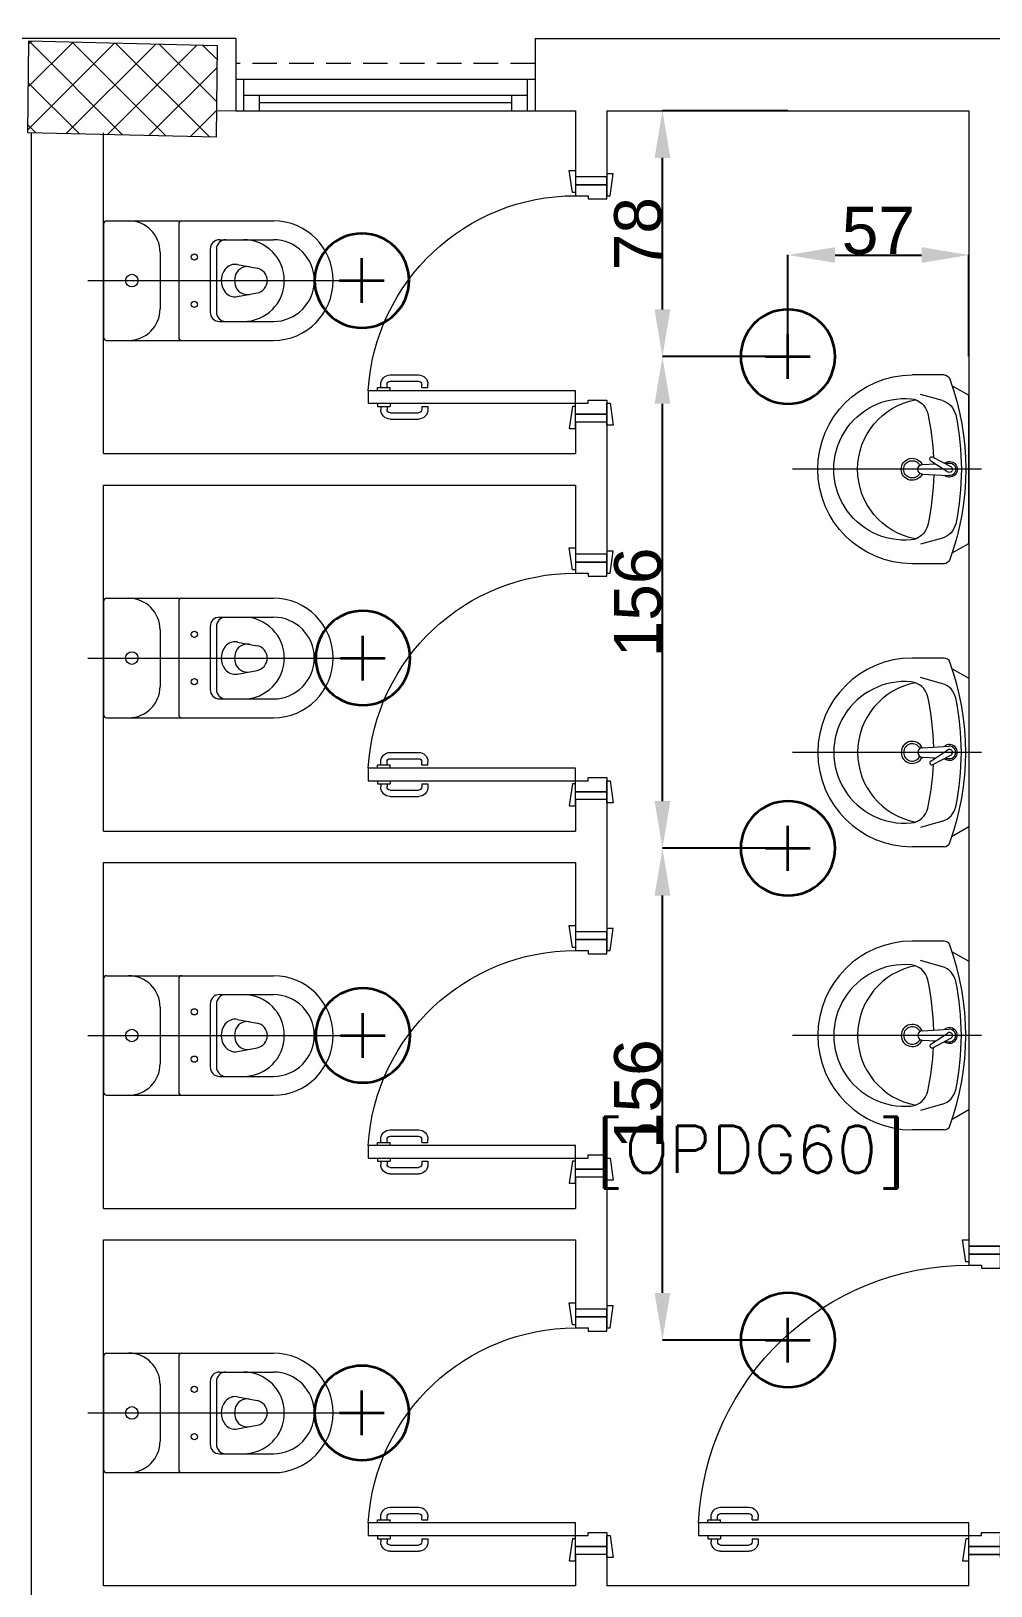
# Model space of a CAD drawing. Header units: inches. Extents: x -12418 to 57169, y -29325 to 19878.
# Drawn here: x 5228 to 8278, y 3883 to 8826 of the extents above; entities that cross this region are included whole.
import ezdxf
from ezdxf.enums import TextEntityAlignment as Align

# ---------------------------------------------------------------- set-up
doc = ezdxf.new("R2010")
doc.units = ezdxf.units.IN
doc.header["$LTSCALE"] = 25
doc.header["$MEASUREMENT"] = 0
doc.header["$PDMODE"] = 3
doc.linetypes.add('00-Ground Floor$0$HIDDEN2', pattern=[0.1875, 0.125, -0.0625])
doc.layers.get('0').update_dxf_attribs({"color": 8})
doc.layers.get('Defpoints').update_dxf_attribs({"color": 8})
for name, color, linetype, lineweight in [('00-Ground Floor$0$72_EGR_BASE_TEXT', 252, 'Continuous', 5), ('00-Ground Floor$0$Aluminum', 251, 'Continuous', 5), ('00-Ground Floor$0$C-HYDR-CTCH', 251, 'Continuous', 5), ('00-Ground Floor$0$Hatch', 254, 'Continuous', 5), ('00-Ground Floor$0$Proj', 251, 'Continuous', 5), ('00-Ground Floor$0$SANIT', 250, 'Continuous', 5), ('00-Ground Floor$0$Walls', 251, 'Continuous', 5), ('00-Ground Floor$0$Wooden Joinery', 251, 'Continuous', 5), ('E-DIM', 6, 'Continuous', 18), ('E-LITE-CIRC-NUMB', 6, 'Continuous', 25), ('E-LITE-CLNG @ 100', 150, 'Continuous', 35), ('E-LITE-CTRL', 6, 'Continuous', 25)]:
    doc.layers.add(name, color=color, linetype=linetype, lineweight=lineweight)
doc.styles.add('00-Ground Floor$0$SIMPLEX', font='SIMPLEX.shx', dxfattribs={"height": 150})
doc.styles.add('DC_Simplex', font='SIMPLEX.shx', dxfattribs={"width": 0.7})
doc.styles.get("Standard").update_dxf_attribs({"font": 'arial.ttf'})
doc.dimstyles.get("Standard").update_dxf_attribs({"dimtxt": 150, "dimasz": 150, "dimexe": 0.18, "dimexo": 0.0625, "dimgap": 1, "dimtad": 1, "dimdec": 0, "dimlfac": 0.1, "dimzin": 0, "dimdsep": 46, "dimtxsty": 'Standard', "dimcen": 0.09, "dimclrd": 256, "dimclrt": 7, "dimadec": 0, "dimazin": 0, "dimtfac": 1, "dimtdec": 0, "dimtofl": 0, "dimtmove": 0, "dimatfit": 3, "dimfxl": 1, "dimtolj": 1, "dimtzin": 0, "dimarcsym": 0})

# ---------------------------------------------------------------- blocks, each defined once
blk = doc.blocks.new('00-Ground Floor$0$A$C72370EFE')
at = {"layer": '00-Ground Floor$0$Wooden Joinery'}
for p, q in [((-0.01, -0.04), (-0.02, -0.04)), ((-0.01, -0.03), (-0.01, -0.07)), ((0, -0.03), (-0.01, -0.03)), ((0.04, -0.03), (0.05, -0.03)), ((0.05, -0.03), (0.05, -0.07)), ((0.05, -0.04), (0.06, -0.04)), ((-0.05, -0.07), (-0.05, -0.16)), ((-0.03, -0.07), (-0.03, -0.16)), ((-0.01, -0.06), (-0.02, -0.06)), ((0, -0.07), (-0.01, -0.07)), ((0.04, -0.07), (0.05, -0.07)), ((0.05, -0.06), (0.06, -0.06)), ((0.07, -0.07), (0.07, -0.16)), ((0.09, -0.07), (0.09, -0.16)), ((-0.01, -0.17), (-0.02, -0.17)), ((-0.01, -0.19), (-0.02, -0.19)), ((-0.01, -0.17), (-0.01, -0.19)), ((0.05, -0.17), (0.06, -0.17)), ((0.05, -0.17), (0.05, -0.19)), ((0.05, -0.19), (0.06, -0.19))]:
    blk.add_line(p, q, dxfattribs=at)
for centre, radius, start, end in [((-0.02, -0.07), 0.03, 90, 180), ((0.06, -0.07), 0.03, 0, 90), ((-0.02, -0.07), 0.01, 90, 180), ((0.06, -0.07), 0.01, 0, 90), ((-0.02, -0.16), 0.03, 180, 270), ((-0.02, -0.16), 0.01, 180, 270), ((0.06, -0.16), 0.01, 270, 0), ((0.06, -0.16), 0.03, 270, 0)]:
    blk.add_arc(centre, radius, start, end, dxfattribs=at)
blk = doc.blocks.new('00-Ground Floor$0$A$C5DAD61B4')
at = {"layer": '00-Ground Floor$0$Wooden Joinery'}
for points in [[(80, 959.1), (80, 969.1), (10, 979.1), (10, 959.1)], [(940, 959.1), (940, 969.1), (1010, 979.1), (1010, 959.1)], [(70, 859.1), (70, 849.1), (0, 839.1), (0, 859.1)], [(120, 859.1), (120, 0), (80, 0), (80, 859.1)], [(950, 859.1), (950, 849.1), (1020, 839.1), (1020, 859.1)]]:
    blk.add_lwpolyline(points, close=True, dxfattribs=at)
for points in [[(45, 859.1), (45, 959.1), (20, 959.1), (20, 859.1), (45, 859.1)], [(45, 859.1), (80, 859.1), (80, 899.1), (90, 899.1), (90, 959.1), (45, 959.1), (45, 859.1)], [(975, 859.1), (940, 859.1), (940, 899.1), (930, 899.1), (930, 959.1), (975, 959.1), (975, 859.1)], [(975, 859.1), (975, 959.1), (1000, 959.1), (1000, 859.1), (975, 859.1)]]:
    blk.add_lwpolyline(points, dxfattribs=at)
blk.add_arc((80, 859.1), 860, 272.666, 0, dxfattribs=at)
at = {"layer": '00-Ground Floor$0$Wooden Joinery', "xscale": 999.9999999998854, "yscale": 999.9999999998854, "zscale": 999.9999999998854, "rotation": 180}
blk.add_blockref('00-Ground Floor$0$A$C72370EFE', (120, 0), dxfattribs=at)
blk = doc.blocks.new('00-Ground Floor$0$A$C268A7CF0')
at = {"layer": '00-Ground Floor$0$Wooden Joinery'}
for points in [[(80, 758.8), (80, 768.8), (10, 778.8), (10, 758.8)], [(740, 758.8), (740, 768.8), (810, 778.8), (810, 758.8)], [(70, 658.8), (70, 648.8), (0, 638.8), (0, 658.8)], [(120, 658.8), (120, 0), (80, 0), (80, 658.8)], [(750, 658.8), (750, 648.8), (820, 638.8), (820, 658.8)]]:
    blk.add_lwpolyline(points, close=True, dxfattribs=at)
for points in [[(45, 658.8), (45, 758.8), (20, 758.8), (20, 658.8), (45, 658.8)], [(45, 658.8), (80, 658.8), (80, 698.8), (90, 698.8), (90, 758.8), (45, 758.8), (45, 658.8)], [(775, 658.8), (740, 658.8), (740, 698.8), (730, 698.8), (730, 758.8), (775, 758.8), (775, 658.8)], [(775, 658.8), (775, 758.8), (800, 758.8), (800, 658.8), (775, 658.8)]]:
    blk.add_lwpolyline(points, dxfattribs=at)
blk.add_arc((80, 658.8), 660, 273.4748, 0, dxfattribs=at)
at = {"layer": '00-Ground Floor$0$Wooden Joinery', "xscale": 999.9999999998854, "yscale": 999.9999999998854, "zscale": 999.9999999998854, "rotation": 180}
blk.add_blockref('00-Ground Floor$0$A$C72370EFE', (120, 0), dxfattribs=at)
blk = doc.blocks.new('00-Ground Floor$0$WC manta')
at = {"layer": '00-Ground Floor$0$SANIT'}
for p, q in [((-0.13, 0.18), (-0.13, -0.18)), ((-0.12, 0.19), (0.41, 0.19)), ((0.109, 0.18), (0.109, -0.18)), ((0.209, 0.1), (0.209, -0.1)), ((0.229, 0.1), (0.229, -0.1)), ((0.239, 0.13), (0.41, 0.13)), ((0.05, 0.09), (0.05, -0.09)), ((0.2955, 0.051), (0.3581, 0.0393)), ((-0.18, 0), (0.65, 0)), ((0.2955, -0.051), (0.3581, -0.0393)), ((0.239, -0.13), (0.41, -0.13)), ((-0.12, -0.19), (0.41, -0.19))]:
    blk.add_line(p, q, dxfattribs=at)
for centre, radius in [((0.159, 0.0752), 0.01), ((-0.04, 0), 0.02), ((0.159, -0.0753), 0.01)]:
    blk.add_circle(centre, radius, dxfattribs=at)
for centre, radius, start, end in [((-0.12, 0.18), 0.01, 90, 180), ((-0.05, 0.09), 0.1, 0, 90), ((0.119, 0.18), 0.01, 90, 180), ((0.41, 0), 0.19, 270, 90), ((0.239, 0.1), 0.03, 90, 180), ((0.259, 0.1), 0.03, 90, 180), ((0.3147, 0), 0.13, 270, 90), ((0.41, 0), 0.13, 270, 90), ((0.2882, 0.0117), 0.04, 79.4289, 141.525), ((0.3029, 0), 0.0588, 141.525, 218.475), ((0.3454, 0), 0.0588, 166.4176, 193.5824), ((0.3271, 0.0044), 0.04, 79.4289, 166.4176), ((0.3507, 0), 0.04, 280.5711, 79.4289), ((0.2882, -0.0117), 0.04, 218.475, 280.5711), ((0.3271, -0.0044), 0.04, 193.5824, 280.5711), ((-0.05, -0.09), 0.1, 270, 0), ((0.239, -0.1), 0.03, 180, 270), ((0.259, -0.1), 0.03, 180, 270), ((-0.12, -0.18), 0.01, 180, 270), ((0.119, -0.18), 0.01, 180, 270)]:
    blk.add_arc(centre, radius, start, end, dxfattribs=at)
blk = doc.blocks.new('00-Ground Floor$0$lav-manta 60')
at = {"layer": '00-Ground Floor$0$SANIT'}
for p, q in [((-0.2658, -0.0529), (-0.2358, 0)), ((-0.2358, 0), (0.2358, 0)), ((0, 0.04), (0, -0.56)), ((0.2658, -0.0529), (0.2358, 0)), ((-0.3, -0.0789), (-0.3, -0.18)), ((-0.2185, -0.0841), (-0.2383, -0.1537)), ((-0.015, -0.1473), (-0.0199, -0.064)), ((0.0274, -0.121), (-0.0078, -0.0673)), ((0.0389, -0.1142), (0.0087, -0.0575)), ((0.0191, -0.077), (0.0199, -0.064)), ((0.2185, -0.0841), (0.2383, -0.1537)), ((0.3, -0.0789), (0.3, -0.18)), ((0.015, -0.1473), (0.0174, -0.1057))]:
    blk.add_line(p, q, dxfattribs=at)
for centre, radius, start, end in [((0, -0.8557), 0.8457, 70.1771, 109.8229), ((-0.1608, -0.1006), 0.06, 101.8086, 164.0794), ((0, -0.8696), 0.8457, 78.1914, 101.8086), ((0, -0.0617), 0.025, 320.7474, 220.368), ((0, -0.0617), 0.02, 353.2671, 186.682), ((0.1608, -0.1006), 0.06, 15.9206, 78.1914), ((-0.28, -0.0789), 0.02, 109.8229, 180), ((0, -0.0617), 0.00966, 25.4127, 215.9577), ((0.28, -0.0789), 0.02, 0, 70.1771), ((-0.1645, -0.189), 0.06, 102.0883, 174.8142), ((0, -0.9572), 0.8457, 91.1572, 102.0883), ((0, -0.1473), 0.015, 180, 0), ((0, -0.9572), 0.8457, 88.5486, 88.844), ((0.0332, -0.1176), 0.00666, 210.6852, 30.6852), ((0, -0.9572), 0.8457, 77.9117, 87.4274), ((0.1645, -0.189), 0.06, 5.1858, 77.9117), ((0, -0.18), 0.3, 180, 0), ((0, -0.2039), 0.2252, 174.8142, 5.1858), ((0, -0.1282), 0.2252, 190.6097, 349.3903), ((0, -0.18), 0.035, 115.3106, 64.6894), ((0, -0.18), 0.0275, 117.1496, 62.8504)]:
    blk.add_arc(centre, radius, start, end, dxfattribs=at)
blk = doc.blocks.new('00-Ground Floor')
at = {"layer": '00-Ground Floor$0$Hatch'}
h = blk.add_hatch(dxfattribs=at)
h.set_pattern_fill('ANSI37', color=256, scale=30)
h.set_pattern_definition([(45, (-1981.42, -13099.68), (-67.35192, 67.35192), []), (135, (-1981.42, -13099.68), (-67.35192, -67.35192), [])])
h.paths.add_polyline_path([(48971.2, 8818.2), (48367.3, 8810.1), (48371.2, 8521.7), (48975.1, 8529.8)])
h.paths.add_polyline_path([(41810.5, 8810.5), (41227, 8805), (41207, 8513.7), (41790.5, 8519.1)])
h.paths.add_polyline_path([(27433.5, 8803.1), (26834.4, 8799), (26828.7, 8506), (27427.8, 8510)])
h.paths.add_polyline_path([(34618.7, 8805.3), (34017.5, 8797.8), (34009.3, 8512.1), (34610.5, 8519.6)])
h.paths.add_polyline_path([(20214.3, 8812.4), (19607.8, 8790.5), (19622.4, 8498), (20228.8, 8519.8)])
h.paths.add_polyline_path([(13477.7, 8802), (12255.7, 8825.9), (12249.3, 8529.8), (13471.3, 8505.8)])
h.paths.add_polyline_path([(13491.8, 1601.9), (12276.8, 1586.2), (12263.3, 1293.7), (13478.3, 1309.4)])
h.paths.add_polyline_path([(13465.7, -5591.3), (12262.6, -5607.3), (12256.9, -5900.3), (13460, -5884.3)])
h.paths.add_polyline_path([(13484.2, -12790), (12287.5, -12801.4), (12290.4, -13095.9), (13487, -13084.4)])
h.paths.add_polyline_path([(5849.2, -12787.9), (5245.6, -12791.6), (5256.3, -13077.1), (5859.8, -13073.4)])
h.paths.add_polyline_path([(5833.8, -5589.9), (5236.9, -5588.3), (5236.8, -5889.5), (5833.6, -5891)])
h.paths.add_polyline_path([(5843.6, 1599.7), (5224.3, 1600.9), (5213.7, 1298), (5833, 1296.7)])
h.paths.add_polyline_path([(5820.3, 8779.1), (5219.7, 8793.5), (5216, 8503.9), (5816.7, 8489.4)])
h.paths.add_polyline_path([(-1378.8, 8777.2), (-1981.4, 8799.9), (-1979.5, 8511.6), (-1376.9, 8488.9)])
h.paths.add_polyline_path([(-1371.1, -5601.1), (-1973.1, -5608.1), (-1969.7, -5899.7), (-1367.7, -5892.7)])
h.paths.add_polyline_path([(-1353.5, -12795.7), (-1951.9, -12796.7), (-1947.1, -13097.4), (-1348.7, -13096.4)])
h.paths.add_polyline_path([(20233.2, -12782.5), (19627.5, -12795.4), (19633.2, -13096.6), (20238.9, -13083.7)])
h.paths.add_polyline_path([(20226.6, -5590), (19632.3, -5607.6), (19634.4, -5904.1), (20228.7, -5886.6)])
h.paths.add_polyline_path([(20217.9, 1618), (19619, 1610.4), (19623, 1310.2), (20221.9, 1317.9)])
h.paths.add_polyline_path([(27418.3, 1602.8), (26816.3, 1607.5), (26820.6, 1315.3), (27422.5, 1310.7)])
h.paths.add_polyline_path([(27422, -5579.9), (26818.1, -5597.5), (26831.6, -5897.5), (27431.7, -5876.5)])
h.paths.add_polyline_path([(27438.1, -12795.9), (26834.3, -12789.3), (26831.9, -13075), (27435.7, -13081.6)])
h.paths.add_polyline_path([(34636.6, -12785.4), (34039.3, -12800), (34048.3, -13099.7), (34645.6, -13085.1)])
h.paths.add_polyline_path([(34629.3, -5597.1), (34028, -5595.2), (34029.2, -5892.4), (34630.4, -5894.3)])
h.paths.add_polyline_path([(34592.8, 1606.7), (34012, 1611.4), (34031.7, 1321.6), (34612.5, 1316.9)])
h.paths.add_polyline_path([(41796.2, 1606), (41198.6, 1619.8), (41200.6, 1327.8), (41798.2, 1314.1)])
h.paths.add_polyline_path([(41797.2, -5592.6), (41228.8, -5600.2), (41230.6, -5894.3), (41799, -5886.7)])
h.paths.add_polyline_path([(41834.3, -12789.7), (41229, -12792.4), (41230.4, -13096.9), (41835.6, -13094.3)])
h.paths.add_polyline_path([(49008.5, -12790.2), (48420.5, -12774.1), (48407.3, -13081.4), (48995.3, -13097.4)])
h.paths.add_polyline_path([(48992.7, -5590.8), (48389.5, -5589.7), (48387.5, -5886.2), (48990.7, -5887.3)])
at = {"layer": '00-Ground Floor$0$Aluminum'}
for p, q in [((5878.1, 8672.6, 0), (6829.5, 8672.6, 0)), ((5903.1, 8672.6, 0), (5903.1, 8572.6, 0)), ((6804.5, 8672.6, 0), (6804.5, 8572.6, 0)), ((5903.1, 8622.6, 0), (6804.5, 8622.6, 0)), ((5953.1, 8622.6, 0), (5953.1, 8572.6, 0)), ((6754.5, 8622.6, 0), (6754.5, 8572.6, 0)), ((5878.1, 8572.6, 0), (6829.5, 8572.6, 0)), ((6754.5, 8597.6, 0), (5953.1, 8597.6, 0))]:
    blk.add_line(p, q, dxfattribs=at)
at = {"layer": '00-Ground Floor$0$C-HYDR-CTCH', "flags": 128}
blk.add_lwpolyline([(5816.7, 8489.4), (5820.3, 8779.1), (5219.7, 8793.5), (5216, 8503.9), (5816.7, 8489.4)], dxfattribs=at)
at = {"layer": '00-Ground Floor$0$Proj', "linetype": '00-Ground Floor$0$HIDDEN2', "ltscale": 25}
blk.add_line((6829.5, 8722.6, 0), (5878.1, 8722.6, 0), dxfattribs=at)
at = {"layer": '00-Ground Floor$0$Walls'}
for p, q in [((5878.1, 8802.6, 0), (4427.9, 8802.6, 0)), ((5878.1, 8802.6, 0), (5878.1, 8572.6, 0)), ((6829.5, 8802.6, 0), (8753, 8802.6, 0)), ((6829.5, 8802.6, 0), (6829.5, 8572.6, 0)), ((5817.7, 8573.3), (5878.1, 8572.6, 0)), ((6829.5, 8572.6, 0), (6957.9, 8572.6, 0)), ((6957.9, 8572.6, 0), (6957.9, 8362.6, 0)), ((7057.9, 8572.6, 0), (8207.9, 8572.6, 0)), ((7057.9, 8572.6, 0), (7057.9, 8362.6, 0)), ((8207.9, 8572.6, 0), (8207.9, 4962.6, 0)), ((5227.9, 8502.6, 0), (5227.9, 3292.6, 0)), ((5457.9, 7482.6, 0), (5457.9, 8502.6, 0)), ((7057.9, 8362.6, 0), (6957.9, 8362.6, 0)), ((6957.9, 7582.6, 0), (6957.9, 7482.6, 0)), ((7057.9, 7582.6, 0), (6957.9, 7582.6, 0)), ((7057.9, 7582.6, 0), (7057.9, 7162.6, 0)), ((5457.9, 7482.6, 0), (6957.9, 7482.6, 0)), ((5457.9, 6282.6, 0), (5457.9, 7382.6, 0)), ((5457.9, 7382.6, 0), (6957.9, 7382.6, 0)), ((6957.9, 7382.6, 0), (6957.9, 7162.6, 0)), ((7057.9, 7162.6, 0), (6957.9, 7162.6, 0)), ((6957.9, 6382.6, 0), (6957.9, 6282.6, 0)), ((7057.9, 6382.6, 0), (6957.9, 6382.6, 0)), ((7057.9, 6382.6, 0), (7057.9, 5962.6, 0)), ((5457.9, 6282.6, 0), (6957.9, 6282.6, 0)), ((5457.9, 5082.6, 0), (5457.9, 6182.6, 0)), ((5457.9, 6182.6, 0), (6957.9, 6182.6, 0)), ((6957.9, 6182.6, 0), (6957.9, 5962.6, 0)), ((7057.9, 5962.6, 0), (6957.9, 5962.6, 0)), ((6957.9, 5182.6, 0), (6957.9, 5082.6, 0)), ((7057.9, 5182.6, 0), (6957.9, 5182.6, 0)), ((7057.9, 5182.6, 0), (7057.9, 4762.6, 0)), ((5457.9, 5082.6, 0), (6957.9, 5082.6, 0)), ((5457.9, 3882.6, 0), (5457.9, 4982.6, 0)), ((5457.9, 4982.6, 0), (6957.9, 4982.6, 0)), ((6957.9, 4982.6, 0), (6957.9, 4762.6, 0)), ((8207.9, 4962.6, 0), (8307.9, 4962.6, 0)), ((7057.9, 4762.6, 0), (6957.9, 4762.6, 0)), ((7057.9, 3982.6, 0), (6957.9, 3982.6, 0)), ((6957.9, 3982.6, 0), (6957.9, 3882.6, 0)), ((7057.9, 3982.6, 0), (7057.9, 3882.6, 0)), ((8207.9, 3982.6, 0), (8307.9, 3982.6, 0)), ((8207.9, 3882.6, 0), (8207.9, 3982.6, 0)), ((6957.9, 3882.6, 0), (5457.9, 3882.6, 0)), ((8207.9, 3882.6, 0), (7057.9, 3882.6, 0))]:
    blk.add_line(p, q, dxfattribs=at)
at = {"layer": '00-Ground Floor$0$SANIT', "xscale": 999.9999999999995, "yscale": 999.9999999999995, "zscale": 999.9999999999995}
for p in [(5587.9, 8032.6, 0), (5587.9, 6832.6, 0), (5587.9, 5632.6, 0), (5587.9, 4432.6, 0)]:
    blk.add_blockref('00-Ground Floor$0$WC manta', p, dxfattribs=at)
at = {"layer": '00-Ground Floor$0$SANIT', "yscale": 1000.000000000223, "zscale": 1000.000000000223, "rotation": 270}
for p, xscale in [((8207.9, 7432.6, 0), -1000.000000000223), ((8207.9, 6532.6, 0), 1000.000000000223), ((8207.9, 5632.6, 0), 1000.000000000223)]:
    blk.add_blockref('00-Ground Floor$0$lav-manta 60', p, dxfattribs=dict(at, xscale=xscale))
at = {"layer": '00-Ground Floor$0$Wooden Joinery', "xscale": -1, "rotation": 270}
for name, p in [('00-Ground Floor$0$A$C268A7CF0', (6299.1, 7562.6, 0)), ('00-Ground Floor$0$A$C268A7CF0', (6299.1, 6362.6, 0)), ('00-Ground Floor$0$A$C268A7CF0', (6299.1, 5162.6, 0)), ('00-Ground Floor$0$A$C5DAD61B4', (7348.9, 3962.6, 0)), ('00-Ground Floor$0$A$C268A7CF0', (6299.1, 3962.6, 0))]:
    blk.add_blockref(name, p, dxfattribs=at)
at = {"layer": '00-Ground Floor$0$72_EGR_BASE_TEXT', "insert": (7515.1, 5345.8, 0), "char_height": 150, "attachment_point": 2, "style": '00-Ground Floor$0$SIMPLEX'}
blk.add_mtext('[OPDG60]', dxfattribs=at)
blk = doc.blocks.new('DC_LT-CL-Point')
for p, q in [((0, -0.711), (0, 0.711)), ((0.711, 0), (-0.711, 0))]:
    blk.add_line(p, q)
blk.add_circle((0, 0), 1.5)
at = {"layer": 'E-LITE-CIRC-NUMB', "style": 'DC_Simplex', "width": 0.7, "flags": 8}
blk.add_attdef('CIRCUIT', text='', height=2, rotation=360, dxfattribs=at).set_placement((-3.364, 1.5), align=Align.RIGHT)
at = {"layer": 'E-LITE-CTRL', "style": 'DC_Simplex', "width": 0.7, "flags": 8}
blk.add_attdef('CONTROL', (3.364, -3.498), '', height=2, rotation=360, dxfattribs=at)
blk = doc.blocks.new('*D248')
at = {"layer": 'Defpoints', "color": 0, "transparency": 16777216}
for p in [(7234.2, 6227.6), (7632.9, 6227.6, 0), (7632.9, 4664.2, 0)]:
    blk.add_point(p, dxfattribs=at)
at = {"layer": 'E-DIM', "color": 0, "lineweight": -2, "transparency": 16777216}
for p, q in [((7632.9, 6227.6), (7234, 6227.6)), ((7632.9, 4664.2), (7234, 4664.2))]:
    blk.add_line(p, q, dxfattribs=at)
at = {"layer": 'E-DIM', "lineweight": -2, "transparency": 16777216}
blk.add_line((7234.2, 4814.2), (7234.2, 6077.6), dxfattribs=at)
at = {"layer": 'E-DIM', "transparency": 16777216}
for points in [[(7209.2, 6077.6), (7259.2, 6077.6), (7234.2, 6227.6)], [(7209.2, 4814.2), (7259.2, 4814.2), (7234.2, 4664.2)]]:
    blk.add_solid(points, dxfattribs=at)
at = {"layer": 'E-DIM', "color": 7, "transparency": 16777216, "insert": (7156.6, 5445.9), "char_height": 150, "attachment_point": 5, "rotation": 90}
blk.add_mtext('\\A1;156', dxfattribs=at)
blk = doc.blocks.new('*D249')
at = {"layer": 'Defpoints', "color": 0, "transparency": 16777216}
for p in [(7234.2, 7790.9), (7632.9, 7790.9, 0), (7632.9, 6227.6, 0)]:
    blk.add_point(p, dxfattribs=at)
at = {"layer": 'E-DIM', "color": 0, "lineweight": -2, "transparency": 16777216}
for p, q in [((7632.9, 7790.9), (7234, 7790.9)), ((7632.9, 6227.6), (7234, 6227.6))]:
    blk.add_line(p, q, dxfattribs=at)
at = {"layer": 'E-DIM', "lineweight": -2, "transparency": 16777216}
blk.add_line((7234.2, 6377.6), (7234.2, 7640.9), dxfattribs=at)
at = {"layer": 'E-DIM', "transparency": 16777216}
for points in [[(7209.2, 7640.9), (7259.2, 7640.9), (7234.2, 7790.9)], [(7209.2, 6377.6), (7259.2, 6377.6), (7234.2, 6227.6)]]:
    blk.add_solid(points, dxfattribs=at)
at = {"layer": 'E-DIM', "color": 7, "transparency": 16777216, "insert": (7156.6, 7009.2), "char_height": 150, "attachment_point": 5, "rotation": 90}
blk.add_mtext('\\A1;156', dxfattribs=at)
blk = doc.blocks.new('*D405')
at = {"layer": 'Defpoints', "color": 0, "transparency": 16777216}
for p in [(7234.2, 8572.6), (7632.9, 8572.6, 0), (7632.9, 7790.9, 0)]:
    blk.add_point(p, dxfattribs=at)
at = {"layer": 'E-DIM', "color": 0, "lineweight": -2, "transparency": 16777216}
for p, q in [((7632.9, 8572.6), (7234, 8572.6)), ((7632.9, 7790.9), (7234, 7790.9))]:
    blk.add_line(p, q, dxfattribs=at)
at = {"layer": 'E-DIM', "lineweight": -2, "transparency": 16777216}
blk.add_line((7234.2, 7940.9), (7234.2, 8422.6), dxfattribs=at)
at = {"layer": 'E-DIM', "transparency": 16777216}
for points in [[(7209.2, 8422.6), (7259.2, 8422.6), (7234.2, 8572.6)], [(7209.2, 7940.9), (7259.2, 7940.9), (7234.2, 7790.9)]]:
    blk.add_solid(points, dxfattribs=at)
at = {"layer": 'E-DIM', "color": 7, "transparency": 16777216, "insert": (7156.6, 8181.7), "char_height": 150, "attachment_point": 5, "rotation": 90}
blk.add_mtext('\\A1;78', dxfattribs=at)
blk = doc.blocks.new('*D488')
at = {"layer": 'Defpoints', "color": 0, "transparency": 16777216}
for p in [(8207.9, 8114), (7632.9, 7790.9, 0), (8207.9, 7790.9, 0)]:
    blk.add_point(p, dxfattribs=at)
at = {"layer": 'E-DIM', "color": 0, "lineweight": -2, "transparency": 16777216}
for p, q in [((7632.9, 7791), (7632.9, 8114.2)), ((8207.9, 7791), (8207.9, 8114.2))]:
    blk.add_line(p, q, dxfattribs=at)
at = {"layer": 'E-DIM', "lineweight": -2, "transparency": 16777216}
blk.add_line((7782.9, 8114), (8057.9, 8114), dxfattribs=at)
at = {"layer": 'E-DIM', "transparency": 16777216}
for points in [[(7782.9, 8139), (7782.9, 8089), (7632.9, 8114)], [(8057.9, 8139), (8057.9, 8089), (8207.9, 8114)]]:
    blk.add_solid(points, dxfattribs=at)
at = {"layer": 'E-DIM', "color": 7, "transparency": 16777216, "insert": (7920.4, 8191.3), "char_height": 150, "attachment_point": 5}
blk.add_mtext('\\A1;57', dxfattribs=at)

msp = doc.modelspace()

# ---------------------------------------------------------------- block references
msp.add_blockref('00-Ground Floor', (0, 0))
at = {"layer": 'E-LITE-CLNG @ 100', "xscale": -99.99999999999999, "yscale": 99.99999999999999, "zscale": 99.99999999999999}
for p in [(6279, 8032.6, 0), (7632.9, 7790.9, 0), (6282.4, 6832.6, 0), (7632.9, 6227.6, 0), (6282.4, 5632.6, 0), (7632.9, 4664.2, 0), (6279, 4432.6, 0)]:
    msp.add_blockref('DC_LT-CL-Point', p, dxfattribs=at)

# ---------------------------------------------------------------- dimensions: what is measured, and where the dimension line sits
at = {"layer": 'E-DIM'}
for base, p1, p2, picture, middle in [((7234.2, 8572.6), (7632.9, 7790.9, 0), (7632.9, 8572.6, 0), '*D405', (7156.6, 8181.7)), ((7234.2, 7790.9), (7632.9, 6227.6, 0), (7632.9, 7790.9, 0), '*D249', (7156.6, 7009.2)), ((7234.2, 6227.6), (7632.9, 4664.2, 0), (7632.9, 6227.6, 0), '*D248', (7156.6, 5445.9))]:
    dim = msp.add_linear_dim(base=base, p1=p1, p2=p2, angle=90, dimstyle='Standard', dxfattribs=at)
    dim.commit()
    dim.dimension.update_dxf_attribs({"geometry": picture, "text_midpoint": middle})
dim = msp.add_linear_dim(base=(8207.928709, 8114.040381), p1=(7632.928712, 7790.906227, -0.000001), p2=(8207.928709, 7790.906227, -0.000001), dimstyle='Standard', dxfattribs=at)
dim.commit()
dim.dimension.update_dxf_attribs({"geometry": '*D488', "text_midpoint": (7920.428711, 8191.319371)})

doc.saveas('drawing.dxf')
